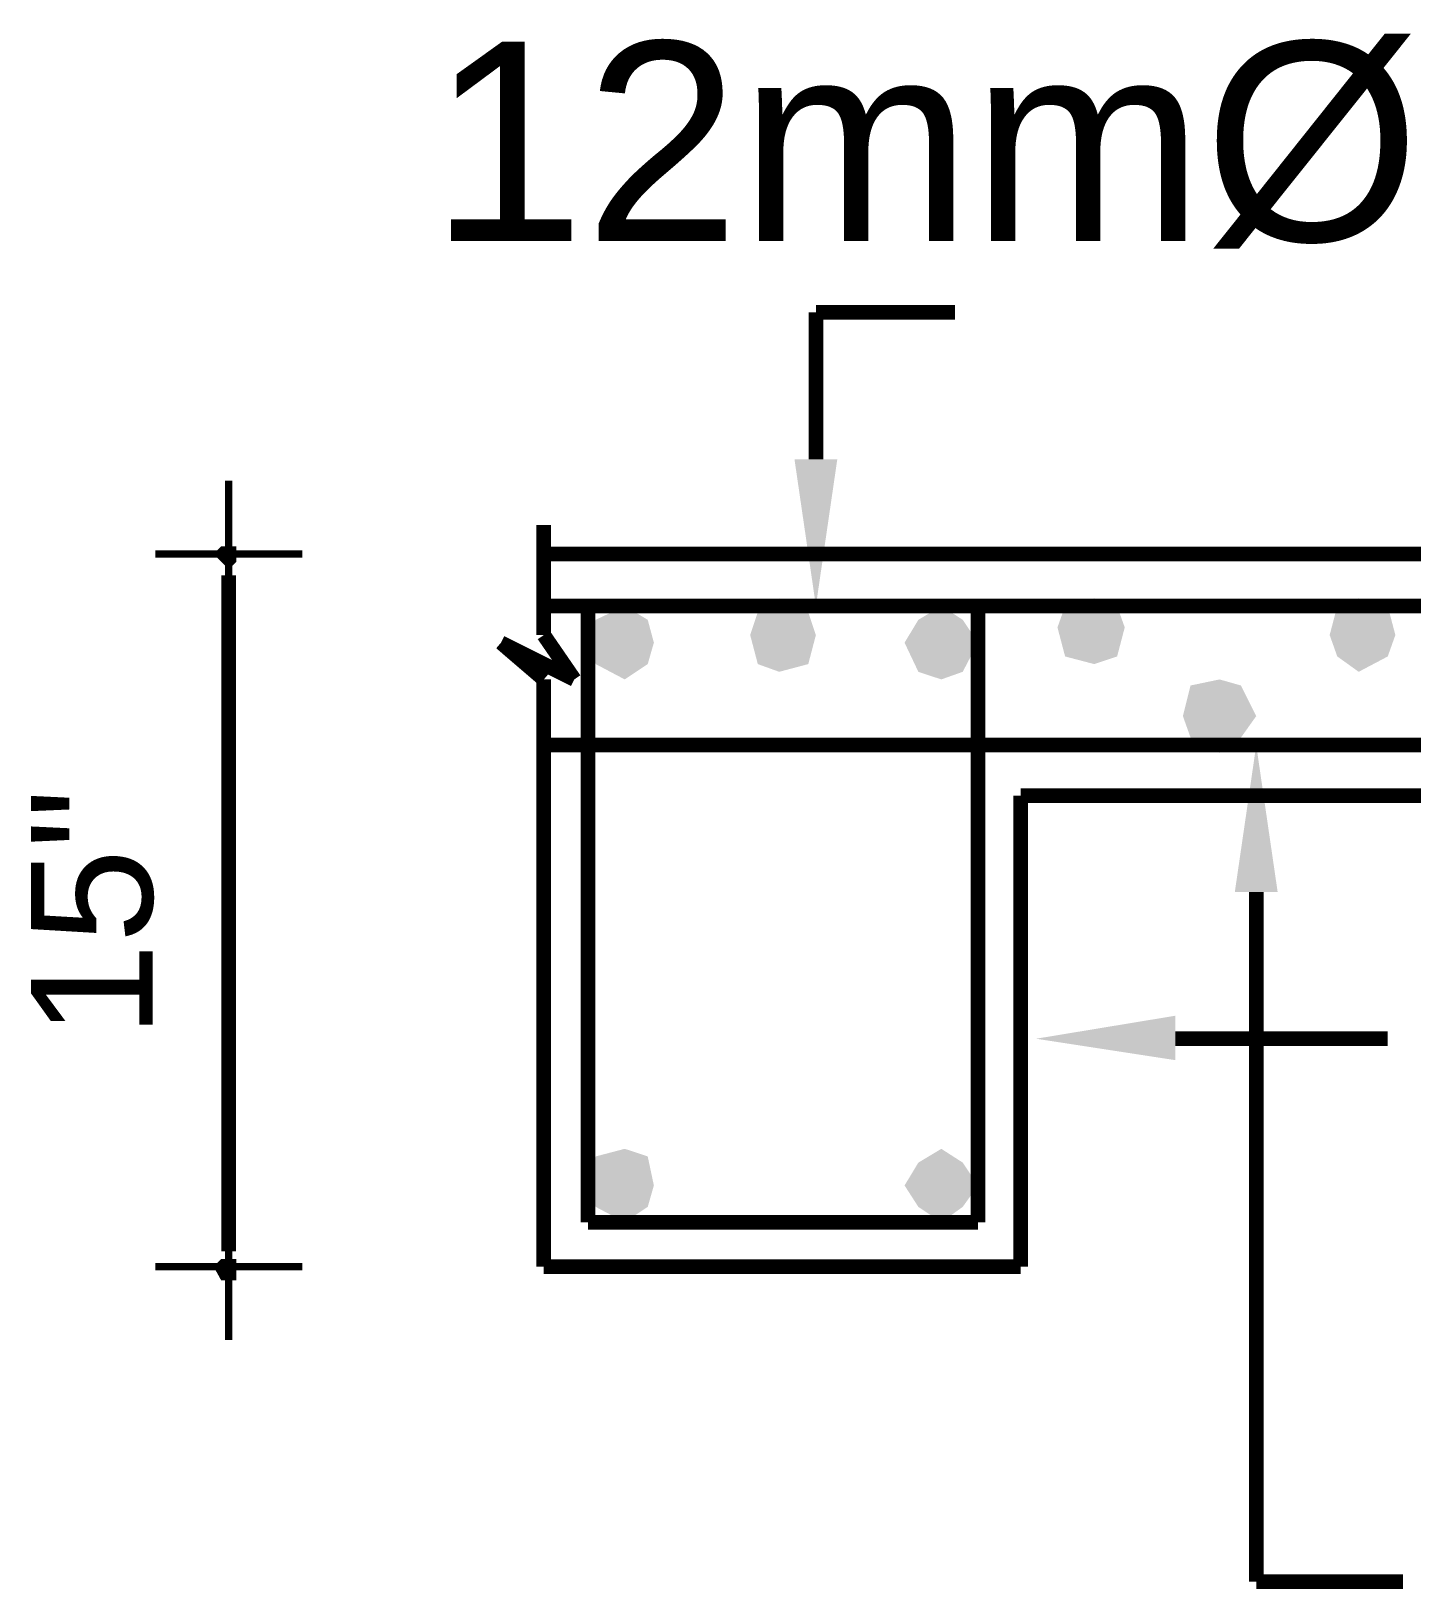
# Model space of a CAD drawing. Header units: millimetres. Extents: x 5 to 350, y 3 to 213.
# Drawn here: x 155.2 to 171.13, y 63.84 to 81.81 of the extents above; entities that cross this region are included whole.
import ezdxf

# ---------------------------------------------------------------- set-up
doc = ezdxf.new("R2010")
doc.units = ezdxf.units.MM
for name, color, linetype in [('H', 251, 'Continuous'), ('P', 255, 'Continuous'), ('T', 255, 'Continuous')]:
    doc.layers.add(name, color=color, linetype=linetype)
doc.styles.get("Standard").update_dxf_attribs({"font": 'arial.ttf'})

msp = doc.modelspace()

# ---------------------------------------------------------------- hatches: boundary and pattern name
at = {"layer": 'H', "linetype": 'Continuous'}
for points in [[(164.253, 75.177), (164.006, 76.87), (164.5, 76.87), (164.253, 75.177)], [(157.304, 75.777), (157.392, 75.865), (157.48, 75.777), (157.304, 75.777)], [(157.48, 75.777), (157.392, 75.865), (157.48, 75.865), (157.48, 75.777)], [(157.48, 75.777), (157.568, 75.865), (157.568, 75.777), (157.48, 75.777)], [(157.48, 75.777), (157.48, 75.865), (157.568, 75.865), (157.48, 75.777)], [(157.392, 75.688), (157.304, 75.777), (157.48, 75.777), (157.392, 75.688)], [(157.48, 75.6), (157.392, 75.688), (157.48, 75.777), (157.48, 75.6)], [(157.48, 75.6), (157.48, 75.777), (157.568, 75.688), (157.48, 75.6)], [(157.568, 75.688), (157.48, 75.777), (157.568, 75.777), (157.568, 75.688)], [(162.048, 74.754), (161.713, 75.018), (162.048, 75.177), (162.048, 74.754)], [(162.048, 74.754), (162.048, 75.177), (162.313, 75.018), (162.048, 74.754)], [(163.83, 74.842), (163.583, 75.106), (163.83, 75.265), (163.83, 74.842)], [(163.83, 74.842), (163.83, 75.265), (164.165, 75.106), (163.83, 74.842)], [(165.7, 74.754), (165.435, 75.018), (165.7, 75.177), (165.7, 74.754)], [(165.7, 74.754), (165.7, 75.177), (165.947, 75.018), (165.7, 74.754)], [(167.04, 74.93), (167.128, 75.177), (167.464, 74.93), (167.04, 74.93)], [(167.464, 74.93), (167.128, 75.177), (167.464, 75.265), (167.464, 74.93)], [(167.464, 74.93), (167.464, 75.265), (167.728, 75.177), (167.464, 74.93)], [(167.464, 74.93), (167.728, 75.177), (167.816, 74.93), (167.464, 74.93)], [(170.18, 74.842), (170.268, 75.177), (170.515, 74.842), (170.18, 74.842)], [(170.515, 74.842), (170.268, 75.177), (170.515, 75.265), (170.515, 74.842)], [(170.515, 74.842), (170.515, 75.265), (170.85, 75.177), (170.515, 74.842)], [(170.515, 74.842), (170.85, 75.177), (170.938, 74.842), (170.515, 74.842)], [(161.625, 74.754), (161.713, 75.018), (162.048, 74.754), (161.625, 74.754)], [(162.048, 74.754), (162.313, 75.018), (162.384, 74.754), (162.048, 74.754)], [(163.495, 74.842), (163.583, 75.106), (163.83, 74.842), (163.495, 74.842)], [(163.83, 74.842), (164.165, 75.106), (164.253, 74.842), (163.83, 74.842)], [(165.276, 74.754), (165.435, 75.018), (165.7, 74.754), (165.276, 74.754)], [(165.7, 74.754), (165.947, 75.018), (166.123, 74.754), (165.7, 74.754)], [(163.583, 74.507), (163.495, 74.842), (163.83, 74.842), (163.583, 74.507)], [(163.83, 74.418), (163.583, 74.507), (163.83, 74.842), (163.83, 74.418)], [(163.83, 74.418), (163.83, 74.842), (164.165, 74.507), (163.83, 74.418)], [(164.165, 74.507), (163.83, 74.842), (164.253, 74.842), (164.165, 74.507)], [(167.128, 74.595), (167.04, 74.93), (167.464, 74.93), (167.128, 74.595)], [(167.464, 74.507), (167.128, 74.595), (167.464, 74.93), (167.464, 74.507)], [(167.464, 74.507), (167.464, 74.93), (167.728, 74.595), (167.464, 74.507)], [(167.728, 74.595), (167.464, 74.93), (167.816, 74.93), (167.728, 74.595)], [(170.268, 74.595), (170.18, 74.842), (170.515, 74.842), (170.268, 74.595)], [(170.515, 74.418), (170.268, 74.595), (170.515, 74.842), (170.515, 74.418)], [(170.515, 74.418), (170.515, 74.842), (170.85, 74.595), (170.515, 74.418)], [(170.85, 74.595), (170.515, 74.842), (170.938, 74.842), (170.85, 74.595)], [(161.713, 74.507), (161.625, 74.754), (162.048, 74.754), (161.713, 74.507)], [(162.048, 74.33), (161.713, 74.507), (162.048, 74.754), (162.048, 74.33)], [(162.048, 74.33), (162.048, 74.754), (162.313, 74.507), (162.048, 74.33)], [(162.313, 74.507), (162.048, 74.754), (162.384, 74.754), (162.313, 74.507)], [(165.435, 74.418), (165.276, 74.754), (165.7, 74.754), (165.435, 74.418)], [(165.7, 74.33), (165.435, 74.418), (165.7, 74.754), (165.7, 74.33)], [(165.7, 74.33), (165.7, 74.754), (165.947, 74.418), (165.7, 74.33)], [(165.947, 74.418), (165.7, 74.754), (166.123, 74.754), (165.947, 74.418)], [(168.487, 73.907), (168.575, 74.26), (168.91, 73.907), (168.487, 73.907)], [(168.91, 73.907), (168.575, 74.26), (168.91, 74.33), (168.91, 73.907)], [(168.91, 73.907), (168.91, 74.33), (169.157, 74.26), (168.91, 73.907)], [(168.91, 73.907), (169.157, 74.26), (169.333, 73.907), (168.91, 73.907)], [(168.575, 73.66), (168.487, 73.907), (168.91, 73.907), (168.575, 73.66)], [(168.91, 73.484), (168.575, 73.66), (168.91, 73.907), (168.91, 73.484)], [(168.91, 73.484), (168.91, 73.907), (169.157, 73.66), (168.91, 73.484)], [(169.157, 73.66), (168.91, 73.907), (169.333, 73.907), (169.157, 73.66)], [(169.086, 71.878), (169.333, 73.572), (169.58, 71.878), (169.086, 71.878)], [(168.398, 69.938), (166.793, 70.185), (168.398, 70.45), (168.398, 69.938)], [(161.625, 68.492), (161.713, 68.827), (162.048, 68.492), (161.625, 68.492)], [(162.048, 68.492), (161.713, 68.827), (162.048, 68.915), (162.048, 68.492)], [(162.048, 68.492), (162.048, 68.915), (162.313, 68.827), (162.048, 68.492)], [(162.048, 68.492), (162.313, 68.827), (162.384, 68.492), (162.048, 68.492)], [(165.7, 68.492), (165.435, 68.756), (165.7, 68.915), (165.7, 68.492)], [(165.7, 68.492), (165.7, 68.915), (165.947, 68.756), (165.7, 68.492)], [(165.276, 68.492), (165.435, 68.756), (165.7, 68.492), (165.276, 68.492)], [(165.7, 68.492), (165.947, 68.756), (166.123, 68.492), (165.7, 68.492)], [(161.713, 68.245), (161.625, 68.492), (162.048, 68.492), (161.713, 68.245)], [(162.048, 68.068), (161.713, 68.245), (162.048, 68.492), (162.048, 68.068)], [(162.048, 68.068), (162.048, 68.492), (162.313, 68.245), (162.048, 68.068)], [(162.313, 68.245), (162.048, 68.492), (162.384, 68.492), (162.313, 68.245)], [(165.435, 68.245), (165.276, 68.492), (165.7, 68.492), (165.435, 68.245)], [(165.7, 68.068), (165.435, 68.245), (165.7, 68.492), (165.7, 68.068)], [(165.7, 68.068), (165.7, 68.492), (165.947, 68.245), (165.7, 68.068)], [(165.947, 68.245), (165.7, 68.492), (166.123, 68.492), (165.947, 68.245)], [(157.304, 67.557), (157.392, 67.645), (157.48, 67.557), (157.304, 67.557)], [(157.48, 67.557), (157.392, 67.645), (157.48, 67.645), (157.48, 67.557)], [(157.48, 67.557), (157.568, 67.645), (157.568, 67.557), (157.48, 67.557)], [(157.48, 67.557), (157.48, 67.645), (157.568, 67.645), (157.48, 67.557)], [(157.392, 67.398), (157.304, 67.557), (157.48, 67.557), (157.392, 67.398)], [(157.392, 67.398), (157.48, 67.557), (157.48, 67.398), (157.392, 67.398)], [(157.48, 67.398), (157.48, 67.557), (157.568, 67.398), (157.48, 67.398)], [(157.568, 67.398), (157.48, 67.557), (157.568, 67.557), (157.568, 67.398)]]:
    msp.add_hatch(color=256, dxfattribs=at).paths.add_polyline_path(points)

# ---------------------------------------------------------------- linework, layer by layer
at = {"layer": 'P'}
for points, const_width in [([(164.253, 76.87), (164.253, 78.564)], 0.169), ([(164.253, 78.564), (165.858, 78.564)], 0.169), ([(157.48, 74.93), (157.48, 76.623)], 0.085), ([(161.114, 76.112), (161.114, 74.842)], 0.169), ([(161.114, 75.777), (187.537, 75.777)], 0.169), ([(156.633, 75.777), (158.327, 75.777)], 0.085), ([(157.48, 67.733), (157.48, 75.53)], 0.169), ([(181.857, 75.177), (161.114, 75.177)], 0.169), ([(161.625, 75.177), (166.123, 75.177)], 0.169), ([(161.625, 68.068), (161.625, 75.177)], 0.169), ([(161.625, 75.177), (161.625, 75.177)], 0.169), ([(166.123, 75.177), (166.123, 68.068)], 0.169), ([(161.466, 74.33), (160.62, 74.754)], 0.169), ([(160.62, 74.754), (161.114, 74.33)], 0.169), ([(161.114, 74.842), (161.466, 74.33)], 0.169), ([(161.114, 74.33), (161.114, 71.878)], 0.169), ([(183.127, 73.572), (161.114, 73.572)], 0.169), ([(161.114, 72.99), (161.114, 67.557)], 0.169), ([(166.617, 67.557), (166.617, 72.99)], 0.169), ([(180.252, 72.99), (166.617, 72.99)], 0.169), ([(169.333, 71.878), (169.333, 63.923)], 0.169), ([(168.398, 70.185), (170.85, 70.185)], 0.169), ([(157.48, 68.333), (157.48, 66.71)], 0.085), ([(166.123, 68.068), (161.625, 68.068)], 0.169), ([(158.327, 67.557), (156.633, 67.557)], 0.085), ([(161.114, 67.557), (166.617, 67.557)], 0.169), ([(169.333, 63.923), (171.027, 63.923)], 0.169)]:
    msp.add_lwpolyline(points, dxfattribs=dict(at, const_width=const_width))

# ---------------------------------------------------------------- texts
at = {"layer": 'T', "insert": (159.8, 79.3), "char_height": 2.3, "attachment_point": 7}
msp.add_mtext('{\\fArial|b0|i0|c0|p18;12mmØ 4"c/c}', dxfattribs=at)
at = {"layer": 'T', "insert": (155.2, 70.2), "char_height": 1.4, "attachment_point": 1, "rotation": 90}
msp.add_mtext('{\\fArial|b0|i0|c0|p18;15"}', dxfattribs=at)

doc.saveas('drawing.dxf')
